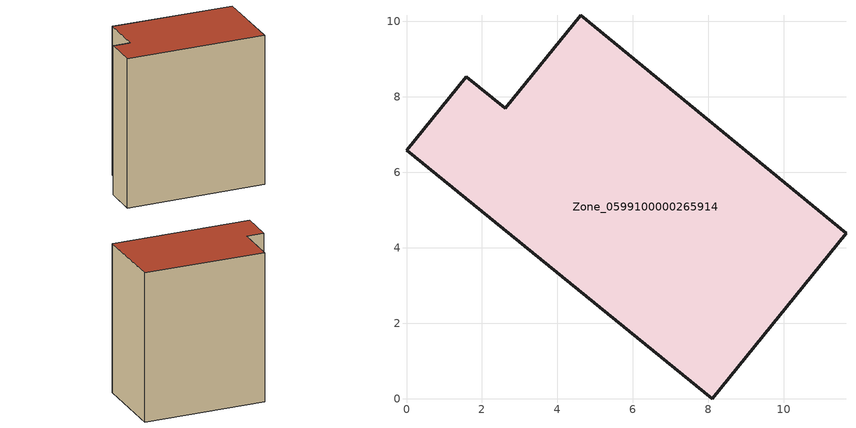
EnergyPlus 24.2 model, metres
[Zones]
Zone_0599100000265914
 floor ground (C_G): 8.1,0 0,6.58 1.59,8.53 2.62,7.7 4.62,10.16 11.65,4.39 z0
 wall outside (C_F): 2.62,7.7 1.59,8.53 0,6.58 8.1,0 11.65,4.39 4.62,10.16 2.62,7.7 z0:11.32
 roof outside (C_R): 11.65,4.39 4.62,10.16 2.62,7.7 1.59,8.53 0,6.58 8.1,0 z11.32
[BUILDING]
Pand.0599100000265914: North Axis=0; Terrain=City; Loads Convergence Tolerance Value=0.04; Temperature Convergence Tolerance Value=0.4; Solar Distribution=FullExterior; Maximum Number of Warmup Days=25; Minimum Number of Warmup Days=1
[Site:Location]
Rotterdam.The.Hague.AP_ZH_NLD Design_Conditions: Latitude=51.96; Longitude=4.45; Time Zone=1; Elevation=-4.5
[SITE:GROUNDTEMPERATURE:BUILDINGSURFACE]
18, 18, 18, 18, 18, 18, 18, 18, 18, 18, 18, 18
[MATERIAL] Thermal Absorptance=0.9; Solar Absorptance=0.7; Visible Absorptance=0.7
Name | Roughness | Thickness | Conductivity | Density | Specific Heat
G.TI.1946 | MediumSmooth | 0.15 | 1 | 540 | 1210
F.TI.1946 | Rough | 0.3 | 0.857143 | 1920 | 840
R.TI.1946 | MediumRough | 0.2 | 0.1 | 1500 | 1000
[CONSTRUCTION]
C_G: G.TI.1946
C_F: F.TI.1946
C_R: R.TI.1946
[ZONE]
Zone_0599100000265914: Type=1; Multiplier=1; Ceiling Height=Autocalculate; Volume=Autocalculate; Floor Area=autocalculate; Part of Total Floor Area=Yes
[ZONEINFILTRATION:DESIGNFLOWRATE]
Infil_Zone_0599100000265914: Zone or ZoneList or Space or SpaceList=Zone_0599100000265914; Schedule=AlwaysOn; Design Flow Rate Calculation Method=Flow/Area; Flow Rate per Floor Area=0.003; Constant Term Coefficient=1; Temperature Term Coefficient=0; Velocity Term Coefficient=0; Velocity Squared Term Coefficient=0
[HVACTEMPLATE:ZONE:IDEALLOADSAIRSYSTEM]
Zone_0599100000265914: Maximum Heating Supply Air Temperature=50; Minimum Cooling Supply Air Temperature=13; Maximum Heating Supply Air Humidity Ratio=0.0156; Minimum Cooling Supply Air Humidity Ratio=0.0077; Heating Limit=NoLimit; Cooling Limit=NoLimit; Dehumidification Control Type=ConstantSensibleHeatRatio; Cooling Sensible Heat Ratio=0.7; Dehumidification Setpoint=60; Humidification Control Type=None; Humidification Setpoint=30; Outdoor Air Method=None; Outdoor Air Flow Rate per Person=0.00944; Outdoor Air Flow Rate per Zone Floor Area=0; Outdoor Air Flow Rate per Zone=0; Demand Controlled Ventilation Type=None; Outdoor Air Economizer Type=NoEconomizer; Heat Recovery Type=None; Sensible Heat Recovery Effectiveness=0.7; Latent Heat Recovery Effectiveness=0.65
[ZONECONTROL:THERMOSTAT]
ThermostatControl_Zone_0599100000265914: Zone or ZoneList=Zone_0599100000265914; Control Type Schedule=DualSetpointControlType; Control 1=Thermostat_Zone_0599100000265914; Temperature Difference Between Cutout And Setpoint=0
[THERMOSTATSETPOINT:DUALSETPOINT]
Thermostat_Zone_0599100000265914: Heating Setpoint Temperature Schedule=HeatingSetpoint_Zone_0599100000265914; Cooling Setpoint Temperature Schedule=CoolingSetpoint_Zone_0599100000265914
[SCHEDULE:COMPACT]
HeatingSetpoint_Zone_0599100000265914: Through: 12/31, For: AllDays, Until: 24:00, 21
CoolingSetpoint_Zone_0599100000265914: Through: 12/31, For: AllDays, Until: 24:00, 24
DualSetpointControlType: Through: 12/31, For: AllDays, Until: 24:00, 4
AlwaysOn: Through: 12/31, For: AllDays, Until: 24:00, 1
